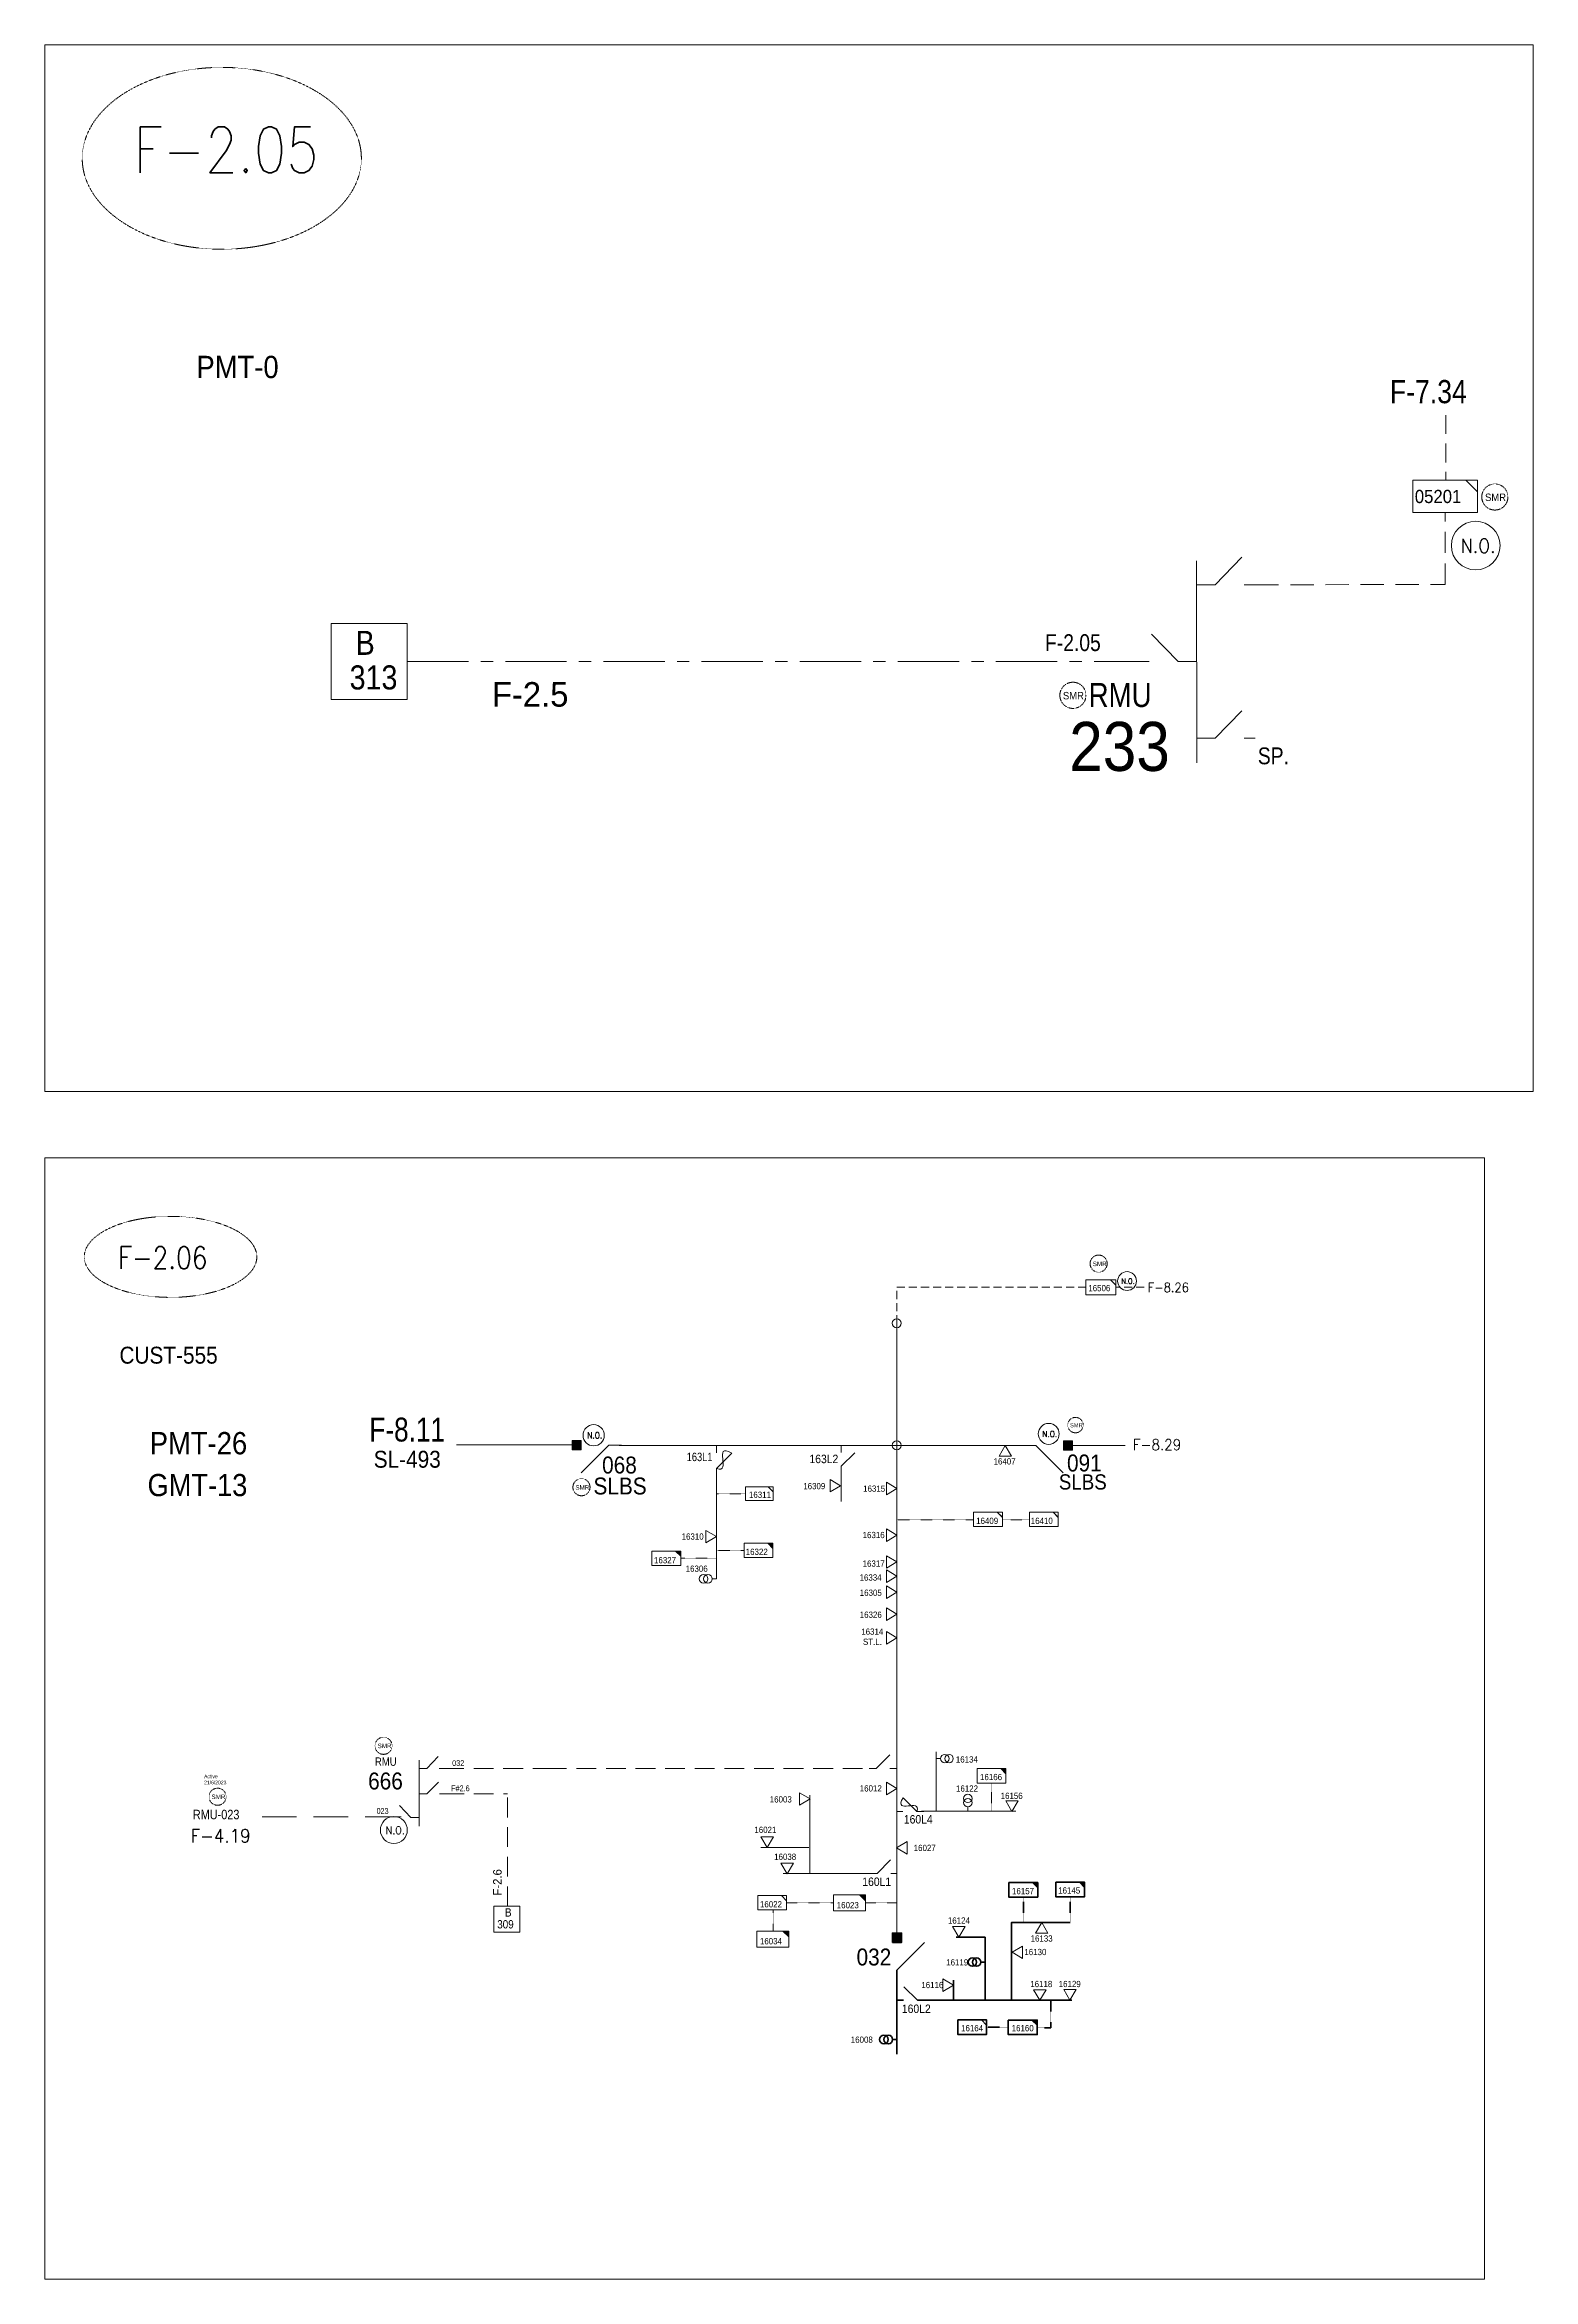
# Model space of a CAD drawing. Header units: metres. Extents: x 65984 to 144644, y -19036 to 23726.
# Drawn here: x 113699 to 114579, y 11722 to 13042 of the extents above; entities that cross this region are included whole.
import ezdxf
from ezdxf.enums import TextEntityAlignment as Align

# ---------------------------------------------------------------- set-up
doc = ezdxf.new("R2010")
doc.units = ezdxf.units.M
doc.header["$MEASUREMENT"] = 0
for name, pattern in [('( Center )', [2, 1.25, -0.25, 0.25, -0.25]), ('DGN Style 3', [0.013877, 0, -0.013877]), ('HIDDEN2', [2381.25, 1587.5, -793.75])]:
    doc.linetypes.add(name, pattern=pattern)
doc.layers.get('0').update_dxf_attribs({"color": 95, "lineweight": 40})
for name, color, linetype, lineweight in [('ABS', 7, 'Continuous', 40), ('ABS NUMBER', 112, 'Continuous', 30), ('d_eos', 111, 'Continuous', 40), ('d_eos no', 121, 'Continuous', 40), ('d_fco', 5, 'Continuous', 40), ('d_fco text', 95, 'Continuous', 40), ('d_oh branch', 94, 'Continuous', 40), ('d_switch', 95, 'Continuous', 40), ('d_tf', 1, 'Continuous', 40), ('d_tf no', 6, 'Continuous', 40), ('d_tf_200', 1, 'Continuous', 40), ('d_ug cable', 95, 'Continuous', 40), ('d_ug main line', 95, 'Continuous', 40), ('d_unit sub', 7, 'Continuous', 40), ('FDR  1  05', 172, 'Continuous', 40), ('fedr no', 95, 'Continuous', 40), ('GRID STATION 01', 7, 'Continuous', 40), ('Level 37', 7, 'Continuous', 0), ('O H MAIN FEEDER', 4, 'Continuous', 100), ('SW N O', 114, 'Continuous', 30)]:
    doc.layers.add(name, color=color, linetype=linetype, lineweight=lineweight)
doc.styles.add('NASKHF', font='naskhf.shx', dxfattribs={"height": 8})
doc.styles.add('Style-Arial', font='arial.ttf')
doc.styles.add('Style-ENGINEERING', font='ENGINEERING.shx')
doc.styles.add('Style-msdefault', font='msdefault.shx')
doc.styles.add('Style-STANDARD', font='STANDARD.shx')

# ---------------------------------------------------------------- blocks, each defined once
blk = doc.blocks.new('TFU_94')
at = {"layer": 'd_tf_200', "color": 1, "linetype": 'Continuous', "lineweight": 13}
blk.add_line((0, 10), (0, 0), dxfattribs=at)
for centre in [(0, 30), (0, 20)]:
    blk.add_circle(centre, 10, dxfattribs=at)
blk = doc.blocks.new('*U1065')
at = {"layer": 'd_fco', "color": 51, "linetype": 'Continuous', "lineweight": 13}
blk.add_line((-4.6, 4.2), (-10.1, 4.2), dxfattribs=at)
at = {"layer": 'd_fco', "color": 51, "linetype": 'Continuous', "lineweight": 13, "flags": 128}
blk.add_lwpolyline([(13, 4.2), (7.1, 4.2), (-4.4, -7.3)], dxfattribs=at)
at = {"layer": 'd_fco', "color": 51, "linetype": 'Continuous', "lineweight": 13}
blk.add_open_spline([(-4.4, -7.3), (-13, 7.7), (11.6, -7.7), (7.1, 4.2)], degree=3, dxfattribs=at)
blk = doc.blocks.new('*U1178')
at = {"layer": 'd_fco', "color": 51, "linetype": 'Continuous', "lineweight": 13}
blk.add_line((4.2, -4), (8.1, -4), dxfattribs=at)
at = {"layer": 'd_fco', "color": 51, "linetype": 'Continuous', "lineweight": 13, "flags": 128}
blk.add_lwpolyline([(-8.1, -4), (-3.9, -4), (4.1, 4)], dxfattribs=at)
blk = doc.blocks.new('TF_8')
at = {"color": 0, "linetype": 'ByBlock', "lineweight": -2}
blk.add_line((6.3, 4.95), (9.9, 1.35), dxfattribs=at)
blk.add_3dface([(-10.1, 4.95), (9.9, 4.95), (9.9, -5.05), (-10.1, -5.05)], dxfattribs=at)
blk = doc.blocks.new('exist.us-1000kva')
at = {"color": 0, "linetype": 'ByBlock', "lineweight": -2, "flags": 128}
blk.add_lwpolyline([(40, 12.9), (32.8, 20), (40, 20)], close=True, dxfattribs=at)
at = {"color": 0, "linetype": 'ByBlock', "lineweight": -2, "extrusion": (0, 0, -1)}
blk.add_solid([(-40, 12.9), (-32.8, 20), (-40, 20)], dxfattribs=at)
at = {"color": 0, "linetype": 'ByBlock', "lineweight": -2, "xscale": 2, "yscale": 2}
blk.add_blockref('TF_8', (20.2, 10.1), dxfattribs=at)
blk = doc.blocks.new('ABS2_1_1')
at = {"color": 0, "linetype": 'ByBlock', "lineweight": -2, "ltscale": 500}
for q in [(-29900, 43500), (0, 0)]:
    blk.add_line((0, 13600), q, dxfattribs=at)
at = {"color": 0, "linetype": 'ByBlock', "lineweight": -2, "ltscale": 500, "flags": 128}
for points in [[(5000, 43600), (-5000, 43600), (-5000, 53600), (5000, 53600)], [(3791, 49653), (3791, 49653), (3791, 49653)]]:
    blk.add_lwpolyline(points, close=True, dxfattribs=at)
at = {"color": 0, "linetype": 'ByBlock', "lineweight": -2, "ltscale": 500}
for points in [[(5000, 43600), (-5000, 43600), (5000, 53600), (-5000, 53600)], [(3791, 49653), (3791, 49653), (3791, 49653)]]:
    blk.add_solid(points, dxfattribs=at)
blk = doc.blocks.new('*U1179')
at = {"layer": 'd_fco', "color": 1, "linetype": 'Continuous', "lineweight": 13}
blk.add_line((-4, 4.2), (-4, 8.1), dxfattribs=at)
at = {"layer": 'd_fco', "color": 1, "linetype": 'Continuous', "lineweight": 13, "flags": 128}
blk.add_lwpolyline([(-4, -8.1), (-4, -3.9), (4, 4.1)], dxfattribs=at)
blk = doc.blocks.new('FUSE01')
at = {"color": 0, "linetype": 'ByBlock', "lineweight": -2}
blk.add_line((0, -17.15), (0, -22.55), dxfattribs=at)
at = {"color": 0, "linetype": 'ByBlock', "lineweight": -2, "flags": 128}
blk.add_lwpolyline([(0, 0.05), (0, -5.75), (-11.2, -16.95)], dxfattribs=at)
at = {"color": 0, "linetype": 'ByBlock', "lineweight": -2}
blk.add_open_spline([(-11.2, -16.95), (3.4, -25.35), (-11.6, -1.35), (0, -5.75)], degree=3, dxfattribs=at)
blk = doc.blocks.new('*U893')
at = {"layer": 'SW N O', "color": 3, "lineweight": 13}
blk.add_circle((0, 0), 16.8, dxfattribs=at)
at = {"layer": 'SW N O', "color": 3, "lineweight": 13, "style": 'Style-STANDARD'}
blk.add_text('N.O.', height=9.6, dxfattribs=at).set_placement((1.7, -0.2), align=Align.MIDDLE_CENTER)
blk = doc.blocks.new('TFU_9')
at = {"layer": 'd_tf_200', "color": 1, "linetype": 'Continuous', "lineweight": 53}
blk.add_line((0, 10), (0, 0), dxfattribs=at)
for centre in [(0, 30), (0, 20)]:
    blk.add_circle(centre, 10, dxfattribs=at)
blk = doc.blocks.new('*U1452')
at = {"layer": 'd_fco', "color": 51, "linetype": 'Continuous', "lineweight": 100}
for p, q in [((-8.3, 8.2), (-15.7, 8.2)), ((-8.3, 8.2), (7.9, -8.1)), ((15.7, 8.2), (8.3, 8.2))]:
    blk.add_line(p, q, dxfattribs=at)
blk = doc.blocks.new('TRA1_1039')
at = {"layer": 'd_tf', "color": 1, "linetype": 'Continuous', "lineweight": 13, "ltscale": 0.000215779, "flags": 128}
blk.add_lwpolyline([(10, -17), (0, 0), (-10, -17)], close=True, dxfattribs=at)
blk = doc.blocks.new('TRA1_1038')
at = {"layer": 'd_tf', "color": 1, "linetype": 'Continuous', "lineweight": 13, "ltscale": 0.000215779, "xscale": 1.000046566207834, "yscale": 1.000046566207834, "zscale": 1.000046566207834, "rotation": 180}
blk.add_blockref('TRA1_1039', (0, 0), dxfattribs=at)
blk = doc.blocks.new('TRA1_1041')
at = {"layer": 'd_tf', "color": 1, "linetype": 'Continuous', "lineweight": 13, "ltscale": 0.000283496, "flags": 128}
blk.add_lwpolyline([(10.1, -17), (0.1, 0), (-9.9, -17)], close=True, dxfattribs=at)
blk = doc.blocks.new('TRA1_1040')
at = {"layer": 'd_tf', "color": 1, "linetype": 'Continuous', "lineweight": 13, "ltscale": 0.000283496, "xscale": 1.000046566207833, "yscale": 1.000046566207833, "zscale": 1.000046566207833, "rotation": 180}
blk.add_blockref('TRA1_1041', (0, 0), dxfattribs=at)
blk = doc.blocks.new('TRA1_1043')
at = {"layer": 'd_tf', "color": 1, "linetype": 'Continuous', "lineweight": 13, "ltscale": 0.000258705, "flags": 128}
blk.add_lwpolyline([(10, -17), (0, 0), (-10, -17)], close=True, dxfattribs=at)
blk = doc.blocks.new('TRA1_1042')
at = {"layer": 'd_tf', "color": 1, "linetype": 'Continuous', "lineweight": 13, "ltscale": 0.000258705, "xscale": 1.000046566207834, "yscale": 1.000046566207834, "zscale": 1.000046566207834, "rotation": 180}
blk.add_blockref('TRA1_1043', (0, 0), dxfattribs=at)
blk = doc.blocks.new('*U2840')
at = {"layer": 'FDR  1  05', "color": 1, "linetype": 'Continuous', "lineweight": 13, "flags": 128}
blk.add_lwpolyline([(8.5, 4.3), (8.5, 1.2), (5.5, 4.3)], close=True, dxfattribs=at)
at = {"layer": 'FDR  1  05', "color": 1, "linetype": 'Continuous', "lineweight": 13, "xscale": 0.8535245333131425, "yscale": 0.8535245333131425, "zscale": 0.4268137554377342, "rotation": 359.9999999999999}
blk.add_blockref('TF_8', (0.1, 0), dxfattribs=at)
blk = doc.blocks.new('TRA1_837')
at = {"layer": 'd_tf', "color": 1, "linetype": 'Continuous', "lineweight": 13, "ltscale": 0.000215867, "extrusion": (0, 0, -1), "flags": 128}
blk.add_lwpolyline([(-10.1, -17), (-0.1, 0), (9.9, -17)], close=True, dxfattribs=at)
blk = doc.blocks.new('TRA1_836')
at = {"layer": 'd_tf', "color": 1, "linetype": 'Continuous', "lineweight": 13, "ltscale": 0.000215867, "xscale": 1.000046566207833, "yscale": 1.000046566207833, "zscale": 1.000046566207833, "rotation": 180}
blk.add_blockref('TRA1_837', (0, 0), dxfattribs=at)
blk = doc.blocks.new('TRA1_242')
at = {"layer": 'd_tf', "color": 1, "linetype": 'Continuous', "lineweight": 0, "ltscale": 0.000283381, "flags": 128}
blk.add_lwpolyline([(10, -17), (0, 0), (-10, -17)], close=True, dxfattribs=at)
blk = doc.blocks.new('TRA1_241')
at = {"layer": 'd_tf', "color": 1, "linetype": 'Continuous', "lineweight": 0, "ltscale": 0.000283381, "xscale": 1.000046566207834, "yscale": 1.000046566207834, "zscale": 1.000046566207834, "rotation": 180}
blk.add_blockref('TRA1_242', (0, 0), dxfattribs=at)
blk = doc.blocks.new('TRA1_240')
at = {"layer": 'd_tf', "color": 1, "linetype": 'Continuous', "lineweight": 0, "ltscale": 0.000283496, "flags": 128}
blk.add_lwpolyline([(10.1, -17), (0.1, 0), (-9.9, -17)], close=True, dxfattribs=at)
blk = doc.blocks.new('TRA1_239')
at = {"layer": 'd_tf', "color": 1, "linetype": 'Continuous', "lineweight": 0, "ltscale": 0.000283496, "xscale": 1.000046566207833, "yscale": 1.000046566207833, "zscale": 1.000046566207833, "rotation": 180}
blk.add_blockref('TRA1_240', (0, 0), dxfattribs=at)
blk = doc.blocks.new('*U3826')
at = {"layer": 'SW N O', "color": 3, "lineweight": 13, "ltscale": 0.426762}
blk.add_circle((0, 0), 16.8, dxfattribs=at)
at = {"layer": 'SW N O', "color": 3, "lineweight": 13, "style": 'Style-STANDARD'}
blk.add_text('N.O.', height=9.6, dxfattribs=at).set_placement((1.7, -0.2), align=Align.MIDDLE_CENTER)

msp = doc.modelspace()

# ---------------------------------------------------------------- linework, layer by layer
at = {"layer": 'd_eos', "color": 2, "linetype": 'Continuous', "lineweight": 13, "ltscale": 1.594015}
for p, q in [((114380.3, 12617.7), (114380.2, 12737.1)), ((114391.1, 12722.9), (114406.9, 12739.2)), ((114380.2, 12722.9), (114391.1, 12722.9)), ((114408.4, 12722.9), (114414.9, 12722.9)), ((114369.4, 12677.5), (114353.6, 12693.8)), ((114352.1, 12677.5), (114345.6, 12677.5)), ((114380.3, 12677.5), (114369.4, 12677.5)), ((114391.1, 12632.2), (114406.9, 12648.5)), ((114380.3, 12632.2), (114391.1, 12632.2)), ((114408.4, 12632.2), (114414.9, 12632.2))]:
    msp.add_line(p, q, dxfattribs=at)
at = {"layer": 'd_eos', "color": 2, "linetype": 'Continuous', "lineweight": 13, "ltscale": 0.638341}
for p, q in [((113925.1, 12023.5), (113931.9, 12030.5)), ((113920.4, 12023.5), (113925.1, 12023.5)), ((113920.7, 12028.5), (113920.7, 11989.5)), ((113925.2, 12008.5), (113932, 12015.5)), ((113932.5, 12023.5), (113935.4, 12023.5)), ((113920.6, 12008.5), (113925.2, 12008.5)), ((113932.7, 12008.5), (113935.5, 12008.5)), ((113910.1, 11995), (113907.3, 11995)), ((113915.8, 11994.6), (113909, 12001.6)), ((113920.4, 11994.6), (113915.8, 11994.6))]:
    msp.add_line(p, q, dxfattribs=at)
at = {"layer": 'd_oh branch', "color": 1, "linetype": 'Continuous', "lineweight": 13}
for p, q in [((114096.5, 12197.5), (114096.5, 12135.5)), ((114170.1, 12181.2), (114170.1, 12198.8)), ((114226.3, 11998.2), (114226.3, 12033.4)), ((114151.6, 11961.4), (114151.6, 12007.7)), ((114273.3, 11998.2), (114217.6, 11998.2)), ((114150.9, 11976.8), (114122.6, 11976.8)), ((114188.2, 11961.4), (114135.8, 11961.4))]:
    msp.add_line(p, q, dxfattribs=at)
at = {"layer": 'd_oh branch', "color": 1, "linetype": 'Continuous', "lineweight": 100}
for p, q in [((114255.2, 11923.9), (114238, 11923.9)), ((114255.2, 11923.9), (114255.2, 11886.6)), ((114236.5, 11898.5), (114236.5, 11886.6)), ((114306.5, 11886.6), (114218.3, 11886.6))]:
    msp.add_line(p, q, dxfattribs=at)
at = {"layer": 'd_oh branch', "color": 1, "linetype": 'Continuous', "lineweight": 100, "flags": 128}
msp.add_lwpolyline([(114270.7, 11887), (114270.7, 11932.4), (114305.4, 11932.4)], dxfattribs=at)
at = {"layer": 'd_ug cable', "color": 121, "linetype": 'HIDDEN2', "lineweight": 13, "ltscale": 0.007047}
msp.add_line((114527.5, 12823.2), (114527.5, 12784.7), dxfattribs=at)
at = {"layer": 'd_ug cable', "color": 121, "linetype": 'HIDDEN2', "lineweight": 13, "ltscale": 0.00783}
msp.add_line((114527.2, 12723.1), (114527.1, 12765.5), dxfattribs=at)
at = {"layer": 'd_ug cable', "color": 121, "linetype": 'HIDDEN2', "lineweight": 13, "ltscale": 0.0087}
msp.add_line((114414.9, 12722.9), (114527.2, 12723.1), dxfattribs=at)
at = {"layer": 'd_ug cable', "color": 121, "linetype": '( Center )', "lineweight": 13, "ltscale": 29}
msp.add_line((113913.6, 12677.5), (114347.9, 12677.5), dxfattribs=at)
at = {"layer": 'd_ug cable', "color": 1, "linetype": 'DGN Style 3', "lineweight": 13}
for p, q in [((114113.6, 12185.8), (114096.4, 12185.8)), ((114203, 12170.5), (114248.6, 12170.5)), ((114265.4, 12170.5), (114281.4, 12170.5)), ((114096.5, 12147.7), (114075.2, 12147.7)), ((114112.7, 12152.3), (114096.5, 12152.3)), ((114258.9, 11998.2), (114258.9, 12014.9))]:
    msp.add_line(p, q, dxfattribs=at)
at = {"layer": 'd_ug cable', "color": 1, "linetype": 'DGN Style 3', "lineweight": 100}
for p, q in [((114277.8, 11932.4), (114277.8, 11947.5)), ((114305.4, 11932.4), (114305.4, 11947.7)), ((114268.9, 11870.6), (114256, 11870.6))]:
    msp.add_line(p, q, dxfattribs=at)
at = {"layer": 'd_ug cable', "color": 1, "linetype": 'HIDDEN2', "lineweight": 13, "ltscale": 0.003}
msp.add_lwpolyline([(114203, 12286.6), (114203, 12307.9), (114314.8, 12307.9)], dxfattribs=at)
at = {"layer": 'd_ug cable', "color": 234, "linetype": 'HIDDEN2', "lineweight": 13, "ltscale": 0.003}
msp.add_lwpolyline([(114349.2, 12307.9), (114332.4, 12307.9)], dxfattribs=at)
at = {"layer": 'd_ug cable', "color": 1, "linetype": 'DGN Style 3', "lineweight": 13, "flags": 128}
for points in [[(114130, 11939.9), (114130, 11927.4)], [(114165.5, 11944.1), (114138, 11944.1)], [(114203, 11944.1), (114184.4, 11944.1)]]:
    msp.add_lwpolyline(points, dxfattribs=at)
at = {"layer": 'd_ug cable', "color": 1, "linetype": 'DGN Style 3', "lineweight": 100, "flags": 128}
msp.add_lwpolyline([(114294, 11886.6), (114294, 11870.2), (114285.9, 11870.2)], dxfattribs=at)
at = {"layer": 'd_ug cable', "color": 2, "linetype": 'DGN Style 3', "lineweight": 13}
for centre, radius in [((114556.5, 12774.8), 7.73), ((114307.1, 12657.6), 7.73), ((114322.3, 12321.8), 5.06), ((114308.6, 12226.4), 4.56), ((114016.6, 12189.7), 5.06), ((113899.6, 12036.9), 5.06), ((113801.5, 12006.8), 5.06)]:
    msp.add_circle(centre, radius, dxfattribs=at)
at = {"layer": 'd_ug main line', "color": 1, "linetype": 'HIDDEN2', "lineweight": 13, "ltscale": 0.00735}
for points in [[(113935.4, 12023.5), (113996.1, 12023.5), (113996.1, 12023.5), (114188.7, 12023.5)], [(113935.5, 12008.5), (113972.9, 12008.5)], [(113972.9, 11942.1), (113972.9, 12008.5)]]:
    msp.add_lwpolyline(points, dxfattribs=at)
at = {"layer": 'd_ug main line', "color": 194, "linetype": 'HIDDEN2', "lineweight": 13, "ltscale": 0.012803}
msp.add_lwpolyline([(113827.8, 11995), (113907.3, 11995)], dxfattribs=at)
at = {"layer": 'fedr no', "color": 82, "linetype": 'DGN Style 3', "lineweight": 13, "true_color": 0x1dc70e}
for centre, major_axis, ratio in [((113804, 12974.9), (82.5, 0), 0.651175), ((113773.7, 12325.8), (51, 0), 0.46947)]:
    msp.add_ellipse(centre, major_axis=major_axis, ratio=ratio, dxfattribs=at)
at = {"layer": 'GRID STATION 01', "color": 121, "lineweight": 13, "ltscale": 0.379284, "flags": 128}
msp.add_lwpolyline([(113868.6, 12655.1), (113868.6, 12700), (113913.6, 12700), (113913.6, 12655.1)], close=True, dxfattribs=at)
at = {"layer": 'GRID STATION 01', "color": 1, "lineweight": 13, "ltscale": 0.379284, "flags": 128}
msp.add_lwpolyline([(113964.7, 11926.7), (113980.2, 11926.7), (113980.2, 11942.1), (113964.7, 11942.1)], close=True, dxfattribs=at)
at = {"layer": 'O H MAIN FEEDER', "color": 1, "lineweight": 13, "ltscale": 30}
for p, q in [((114203, 12043.8), (114203, 12286.7)), ((114203, 11926.7), (114203, 12043.8))]:
    msp.add_line(p, q, dxfattribs=at)
at = {"layer": 'O H MAIN FEEDER', "color": 251, "lineweight": 13, "ltscale": 30}
msp.add_line((113942.8, 12214.7), (114011.5, 12214.7), dxfattribs=at)
at = {"layer": 'O H MAIN FEEDER', "color": 3, "lineweight": 13, "ltscale": 30}
msp.add_line((114338, 12214.4), (114305.9, 12214.4), dxfattribs=at)
at = {"layer": 'O H MAIN FEEDER', "color": 1, "lineweight": 211, "ltscale": 30}
msp.add_line((114203.1, 11854.7), (114203.1, 11898), dxfattribs=at)
at = {"layer": 'O H MAIN FEEDER', "color": 140, "linetype": 'Continuous', "lineweight": 13, "flags": 128}
for points in [[(113699.3, 13042), (114579.2, 13042), (114579.2, 12423.5), (113699.3, 12423.5)], [(113699.3, 12384.3), (114550.3, 12384.3), (114550.3, 11721.7), (113699.3, 11721.7)]]:
    msp.add_lwpolyline(points, close=True, dxfattribs=at)
at = {"layer": 'O H MAIN FEEDER', "color": 1, "lineweight": 13, "ltscale": 30, "flags": 128}
msp.add_lwpolyline([(114038.9, 12214.4), (114277.7, 12214.4)], dxfattribs=at)
at = {"layer": 'O H MAIN FEEDER', "color": 1, "lineweight": 13, "ltscale": 0.488306}
for centre in [(114203, 12286.6), (114203, 12214.4)]:
    msp.add_circle(centre, 2.66, dxfattribs=at)

# ---------------------------------------------------------------- block references
at = {"layer": 'ABS', "color": 2, "linetype": 'Continuous', "lineweight": 13, "ltscale": 0.812883, "xscale": 0.0005446322480400587, "zscale": 0.000360672857092237}
for p, yscale, rotation in [((114040.2, 12214.5), 0.0005446322480400587, 89.99999999999972), ((114277.7, 12214.4), -0.0005446322480400591, 90.00000000000031)]:
    msp.add_blockref('ABS2_1_1', p, dxfattribs=dict(at, yscale=yscale, rotation=rotation))
at = {"layer": 'ABS', "color": 51, "linetype": 'Continuous', "lineweight": 211, "ltscale": 0.812883, "xscale": 0.0005446322480400587, "yscale": -0.0005446322480400591, "zscale": 0.000360672857092237, "rotation": 180.0000000000002}
msp.add_blockref('ABS2_1_1', (114203.1, 11897), dxfattribs=at)
at = {"layer": 'd_fco', "color": 51, "linetype": 'Continuous', "lineweight": 13, "xscale": 0.8, "yscale": 0.8, "zscale": 0.1205302691593963, "rotation": 179.9999150855068}
msp.add_blockref('FUSE01', (114096.5, 12196.2), dxfattribs=at)
at = {"layer": 'd_fco', "color": 1, "linetype": 'Continuous', "lineweight": 13}
msp.add_blockref('*U1179', (114174.1, 12206), dxfattribs=at)
at = {"layer": 'd_fco', "color": 51, "linetype": 'Continuous', "lineweight": 13}
for p in [(114194.7, 12027.5), (114195.2, 11965.5)]:
    msp.add_blockref('*U1178', p, dxfattribs=at)
at = {"layer": 'd_fco', "color": 51, "linetype": 'Continuous', "lineweight": 13, "extrusion": (0, 0, -1), "xscale": 0.7, "yscale": 0.7, "zscale": 0.7, "rotation": 180.0000000006002}
msp.add_blockref('*U1065', (-114209.8, 12001.1), dxfattribs=at)
at = {"layer": 'd_fco', "color": 51, "linetype": 'Continuous', "lineweight": 100, "xscale": 0.4899999999999999, "yscale": 0.4899999999999999, "zscale": 0.4899999999999999, "rotation": 179.9999999999999}
msp.add_blockref('*U1452', (114211.1, 11890.6), dxfattribs=at)
at = {"layer": 'd_tf', "color": 1, "linetype": 'Continuous', "lineweight": 13, "ltscale": 0.000283496, "xscale": 0.37, "yscale": 0.37, "zscale": 0.37}
for p, rotation in [((114267.1, 12214.4), 180), ((114271.1, 11998.1), 359.9999999999999)]:
    msp.add_blockref('TRA1_1040', p, dxfattribs=dict(at, rotation=rotation))
at = {"layer": 'd_tf', "color": 1, "linetype": 'Continuous', "lineweight": 13, "ltscale": 0.000215867, "xscale": 0.37, "yscale": 0.37, "zscale": 0.37, "rotation": 89.99999999999997}
msp.add_blockref('TRA1_836', (114169.8, 12190.6), dxfattribs=at)
at = {"layer": 'd_tf', "color": 1, "linetype": 'Continuous', "lineweight": 13, "ltscale": 0.000215779}
for p, xscale, yscale, zscale, rotation in [((114203.1, 12188.9), 0.37, 0.37, 0.37, 89.99999999999997), ((114203.1, 12161.3), 0.37, 0.37, 0.37, 89.99999999999997), ((114203.1, 12145.5), 0.37, 0.37, 0.37, 89.99999999999997), ((114203.1, 12137.1), 0.37, 0.37, 0.37, 89.99999999999997), ((114203.1, 12127.7), 0.37, 0.37, 0.37, 89.99999999999997), ((114203.1, 12114.7), 0.37, 0.37, 0.37, 89.99999999999997), ((114203.1, 12011.7), 0.37, 0.37, 0.37, 89.99999999999997), ((114151.7, 12005.5), 0.37, 0.37, 0.37, 89.99999999999997), ((114126.4, 11976.8), 0.3699999999999999, 0.3699999999999999, 0.3699999999999999, 359.9999999999999), ((114138.2, 11961.3), 0.3699999999999999, 0.3699999999999999, 0.3699999999999999, 359.9999999999999)]:
    msp.add_blockref('TRA1_1038', p, dxfattribs=dict(at, xscale=xscale, yscale=yscale, zscale=zscale, rotation=rotation))
at = {"layer": 'd_tf', "color": 1, "linetype": 'Continuous', "lineweight": 13, "ltscale": 0.000258705, "xscale": 0.37, "yscale": 0.37, "zscale": 0.37, "rotation": 89.99999999999997}
for p in [(114096.4, 12160.5), (114203.1, 12100.7)]:
    msp.add_blockref('TRA1_1042', p, dxfattribs=at)
at = {"layer": 'd_tf', "color": 1, "linetype": 'Continuous', "lineweight": 13, "ltscale": 0.000215779, "extrusion": (0, 0, -1), "xscale": 0.3699999999999998, "yscale": 0.3699999999999998, "zscale": 0.3699999999999998, "rotation": 90.00000901155083}
msp.add_blockref('TRA1_1038', (-114202.9, 11976.6), dxfattribs=at)
at = {"layer": 'd_tf', "color": 1, "linetype": 'Continuous', "lineweight": 0, "ltscale": 0.000283496, "xscale": 0.37, "yscale": 0.37, "zscale": 0.37, "rotation": 359.9999999999999}
msp.add_blockref('TRA1_239', (114239.7, 11923.8), dxfattribs=at)
at = {"layer": 'd_tf', "color": 1, "linetype": 'Continuous', "lineweight": 0, "ltscale": 0.000283496, "extrusion": (0, 0, -1), "xscale": 0.37, "yscale": 0.37, "zscale": 0.37, "rotation": 180}
msp.add_blockref('TRA1_239', (-114288.7, 11932.5), dxfattribs=at)
at = {"layer": 'd_tf', "color": 1, "linetype": 'Continuous', "lineweight": 0, "ltscale": 0.000283381, "extrusion": (0, 0, -1), "xscale": 0.37, "yscale": 0.37, "zscale": 0.37, "rotation": 90.00000000000007}
msp.add_blockref('TRA1_241', (-114271.1, 11914.9), dxfattribs=at)
at = {"layer": 'd_tf', "color": 1, "linetype": 'Continuous', "lineweight": 0, "ltscale": 0.000283381, "xscale": 0.37, "yscale": 0.37, "zscale": 0.37, "rotation": 89.99999999999997}
msp.add_blockref('TRA1_241', (114236.5, 11895.5), dxfattribs=at)
at = {"layer": 'd_tf', "color": 1, "linetype": 'Continuous', "lineweight": 0, "ltscale": 0.000283496, "xscale": 0.37, "yscale": 0.37, "zscale": 0.37}
for p in [(114287.6, 11886.5), (114305.4, 11886.6)]:
    msp.add_blockref('TRA1_239', p, dxfattribs=at)
at = {"layer": 'd_tf_200', "color": 1, "linetype": 'Continuous', "lineweight": 13}
for p, xscale, yscale, zscale, rotation in [((114096.5, 12135.5), 0.2560573599939425, 0.2560573599939425, 0.2560573599939425, 89.9999999999999), ((114245, 11998.3), 0.25, 0.25, 0.25, 359.9999999999999)]:
    msp.add_blockref('TFU_94', p, dxfattribs=dict(at, xscale=xscale, yscale=yscale, zscale=zscale, rotation=rotation))
at = {"layer": 'd_tf_200', "color": 1, "linetype": 'Continuous', "lineweight": 13, "extrusion": (0, 0, -1), "xscale": 0.25, "yscale": 0.25, "zscale": 0.25, "rotation": 89.99999999999987}
msp.add_blockref('TFU_94', (-114226.4, 12029.3), dxfattribs=at)
at = {"layer": 'd_tf_200', "color": 1, "linetype": 'Continuous', "lineweight": 53, "extrusion": (0, 0, -1), "xscale": 0.25, "yscale": 0.25, "zscale": 0.25, "rotation": 269.9999999999998}
msp.add_blockref('TFU_9', (-114255.2, 11909.1), dxfattribs=at)
at = {"layer": 'd_tf_200', "color": 1, "linetype": 'Continuous', "lineweight": 53, "xscale": 0.2560573599939425, "yscale": 0.2560573599939425, "zscale": 0.2560573599939425, "rotation": 89.99999999999986}
msp.add_blockref('TFU_9', (114203.1, 11863.3), dxfattribs=at)
at = {"layer": 'd_unit sub', "color": 2, "linetype": 'Continuous', "lineweight": 13, "xscale": 1.912820303527489, "yscale": 1.912820303527489, "zscale": 0.4884769020538311, "rotation": 359.9999999999999}
msp.add_blockref('TF_8', (114527.3, 12775.2), dxfattribs=at)
at = {"layer": 'd_unit sub', "color": 1, "linetype": 'Continuous', "lineweight": 13, "zscale": 0.4267622666565712, "rotation": 359.9999999999999}
for name, p, xscale, yscale in [('TF_8', (114121.8, 12185.9), 0.8110019266613362, 0.8110019266613362), ('exist.us-1000kva', (114250.4, 12014.9), 0.4267622666565712, 0.4267622666565712), ('TF_8', (114129.4, 11944.2), 0.8535245333131425, 0.8535245333131425), ('exist.us-1000kva', (114165.5, 11939.3), 0.4725039240247524, 0.4725039240247524), ('exist.us-1000kva', (114120.2, 11918), 0.4725039240247524, 0.4725039240247524)]:
    msp.add_blockref(name, p, dxfattribs=dict(at, xscale=xscale, yscale=yscale))
at = {"layer": 'd_unit sub', "color": 1, "linetype": 'Continuous', "lineweight": 13, "xscale": 0.4267622666565712, "yscale": 0.4267622666565712, "zscale": 0.4267622666565712}
for p in [(114058.2, 12143.4), (114112.7, 12148.1)]:
    msp.add_blockref('exist.us-1000kva', p, dxfattribs=at)
at = {"layer": 'd_unit sub', "color": 1, "linetype": 'Continuous', "lineweight": 40, "zscale": 0.4267622666565712, "rotation": 359.9999999999999}
for name, p, xscale, yscale in [('exist.us-1000kva', (114269.2, 11947.5), 0.4267622666565712, 0.4267622666565712), ('exist.us-1000kva', (114296.9, 11947.7), 0.4267622666565712, 0.4267622666565712), ('TF_8', (114247.6, 11870.7), 0.8535245333131425, 0.8535245333131425), ('exist.us-1000kva', (114268.9, 11866.3), 0.4267622666565712, 0.4267622666565712)]:
    msp.add_blockref(name, p, dxfattribs=dict(at, xscale=xscale, yscale=yscale))
at = {"layer": 'FDR  1  05', "color": 2, "linetype": 'Continuous', "lineweight": 13, "xscale": 0.8832190745111405, "yscale": 0.8832190745111405, "zscale": 0.4267622666565712, "rotation": 359.9999999999999}
msp.add_blockref('TF_8', (114323.7, 12307.9), dxfattribs=at)
at = {"layer": 'FDR  1  05', "color": 1, "linetype": 'Continuous', "lineweight": 13, "xscale": 0.9998793647568595, "yscale": 0.9998793647568595, "zscale": 0.9998793647568595}
for p in [(114256.9, 12170.7), (114289.9, 12170.7)]:
    msp.add_blockref('*U2840', p, dxfattribs=at)
at = {"layer": 'SW N O', "color": 3, "lineweight": 13}
for name, p, xscale, yscale, zscale in [('*U893', (114545.2, 12746.1), 0.8557014442724217, 0.8557014442724217, 0.8557014442724217), ('*U3826', (114339.1, 12311.5), 0.3310244346354836, 0.3310244346354836, 0.3310244346354836), ('*U893', (114023.8, 12220.4), 0.374289465437792, 0.374289465437792, 0.374289465437792), ('*U3826', (114292.8, 12221.2), 0.3678049273727595, 0.3678049273727595, 0.3678049273727595), ('*U893', (113905.7, 11987.1), 0.4742135423827841, 0.4742135423827841, 0.4742135423827841)]:
    msp.add_blockref(name, p, dxfattribs=dict(at, xscale=xscale, yscale=yscale, zscale=zscale))

# ---------------------------------------------------------------- texts
at = {"layer": 'ABS NUMBER', "color": 7, "lineweight": 13, "style": 'Style-Arial', "width": 0.88}
for s, p in [('CUST-555', (113743.5, 12272.7)), ('SL-493', (113893.8, 12211.2))]:
    msp.add_text(s, height=10, dxfattribs=at).set_placement(p, align=Align.TOP_LEFT)
at = {"layer": 'ABS NUMBER', "color": 2, "lineweight": 13, "style": 'Style-Arial', "width": 0.88}
for s, height, p in [('068', 10, (114028.8, 12207.8)), ('091', 10, (114303.6, 12209)), ('SLBS', 10, (114023.7, 12195.4)), ('SLBS', 9, (114298.8, 12197.3))]:
    msp.add_text(s, height=height, dxfattribs=at).set_placement(p, align=Align.TOP_LEFT)
at = {"layer": 'ABS NUMBER', "color": 7, "lineweight": 140, "style": 'Style-Arial', "width": 0.88}
msp.add_text('032', height=10, dxfattribs=at).set_placement((114179.2, 11917.1), align=Align.TOP_LEFT)
at = {"layer": 'd_eos no', "color": 7, "linetype": 'Continuous', "lineweight": 13, "style": 'Style-Arial', "width": 0.88}
for s, p in [('PMT-0', (113789, 12858.2)), ('PMT-26', (113761.4, 12222.3))]:
    msp.add_text(s, height=13.18, dxfattribs=at).set_placement(p, align=Align.TOP_LEFT)
at = {"layer": 'd_eos no', "color": 2, "linetype": 'Continuous', "lineweight": 13, "style": 'Style-Arial', "width": 0.88}
msp.add_text('233', height=29, dxfattribs=at).set_placement((114304.9, 12641.9), align=Align.TOP_LEFT)
at = {"layer": 'd_eos no', "color": 7, "linetype": 'Continuous', "lineweight": 13, "insert": (113760.1, 12197.5), "char_height": 13.088, "attachment_point": 1, "style": 'NASKHF'}
msp.add_mtext('\\fArial|b0|i0|c178178|p39;\\H1x;\\W0.88;GMT-13\\P', dxfattribs=at)
at = {"layer": 'd_fco text', "color": 55, "linetype": 'Continuous', "lineweight": 13, "style": 'Style-msdefault', "width": 0.82}
msp.add_text('F-8.11', height=14.13, rotation=359.9662, dxfattribs=at).set_placement((113891.2, 12216.7))
at = {"layer": 'd_fco text', "color": 51, "linetype": 'Continuous', "lineweight": 13, "style": 'Style-msdefault', "width": 0.82}
msp.add_text('163L1', height=5, rotation=359.9662, dxfattribs=at).set_placement((114078.8, 12205.1))
at = {"layer": 'd_fco text', "color": 1, "linetype": 'Continuous', "lineweight": 13, "style": 'Style-msdefault', "width": 0.916667}
msp.add_text('163L2', height=5, dxfattribs=at).set_placement((114168.4, 12203.9), align=Align.RIGHT)
at = {"layer": 'd_fco text', "color": 51, "linetype": 'Continuous', "lineweight": 80, "style": 'Style-msdefault', "width": 0.916667}
msp.add_text('160L2', height=5, dxfattribs=at).set_placement((114206, 11879))
at = {"layer": 'd_fco text', "color": 51, "linetype": 'Continuous', "lineweight": 13, "insert": (114224.2, 11990.9), "char_height": 4.998, "attachment_point": 9, "style": 'NASKHF'}
msp.add_mtext('\\Fmsdefault;\\H1x;\\W0.916667;160L4', dxfattribs=at)
at = {"layer": 'd_fco text', "color": 51, "linetype": 'Continuous', "lineweight": 13, "insert": (114182.6, 11954), "char_height": 4.998, "attachment_point": 7, "rotation": 360, "style": 'NASKHF'}
msp.add_mtext('\\Fmsdefault;\\H1x;\\W0.916667;160L1', dxfattribs=at)
at = {"layer": 'd_switch', "color": 55, "linetype": 'Continuous', "lineweight": 13, "ltscale": 1.219107, "style": 'Style-ENGINEERING', "width": 0.857143}
msp.add_text('F-7.34', height=13.71, dxfattribs=at).set_placement((114494.5, 12843.9), align=Align.TOP_LEFT)
at = {"layer": 'd_switch', "color": 121, "linetype": 'Continuous', "lineweight": 13, "style": 'Style-ENGINEERING', "width": 0.857143}
msp.add_text('F-2.05', height=9.95, dxfattribs=at).set_placement((114290.6, 12693.7), align=Align.TOP_LEFT)
at = {"layer": 'd_switch', "color": 2, "linetype": 'Continuous', "lineweight": 13, "style": 'Style-ENGINEERING', "width": 0.857143}
msp.add_text('SP.', height=9.95, dxfattribs=at).set_placement((114416.4, 12626.8), align=Align.TOP_LEFT)
at = {"layer": 'd_switch', "color": 7, "linetype": 'Continuous', "lineweight": 13, "style": 'Style-ENGINEERING', "width": 0.857143}
for s, p in [('032', (113947.3, 12028.4)), ('F#2.6', (113950.5, 12013.5)), ('023', (113902.6, 12000.1))]:
    msp.add_text(s, height=3.43, dxfattribs=at).set_placement(p, align=Align.TOP_RIGHT)
at = {"layer": 'd_switch', "color": 131, "linetype": 'Continuous', "lineweight": 13, "ltscale": 1.444062, "style": 'Style-ENGINEERING', "width": 0.857143}
msp.add_text('RMU-023', height=5.61, dxfattribs=at).set_placement((113814.4, 11999.1), align=Align.TOP_RIGHT)
at = {"layer": 'd_tf no', "color": 2, "linetype": 'Continuous', "lineweight": 13, "style": 'Style-msdefault', "width": 0.945946}
for s, height, p in [('05201', 7.81, (114509.2, 12779)), ('16506', 3.7, (114316.2, 12309.2))]:
    msp.add_text(s, height=height, dxfattribs=at).set_placement(p, align=Align.TOP_LEFT)
at = {"layer": 'd_tf no', "color": 1, "linetype": 'Continuous', "lineweight": 40, "style": 'Style-msdefault', "width": 0.945946}
for s, height, p in [('SMR', 4.41, (114550.7, 12776.8)), ('SMR', 4.41, (114301.2, 12659.6)), ('SMR', 2.7, (114318.8, 12323)), ('SMR', 2.43, (114305.4, 12227.5)), ('SMR', 2.7, (114013, 12190.9)), ('SMR', 2.7, (113896.1, 12038.2)), ('SMR', 2.7, (113797.9, 12008.1)), ('16157', 3.7, (114271.1, 11952.9)), ('16145', 3.7, (114298.4, 11953.3)), ('16124', 3.7, (114233.2, 11935.5)), ('16119', 3.7, (114232.2, 11910.8)), ('16130', 3.7, (114278.4, 11916.9)), ('16116', 3.7, (114217.5, 11897.4)), ('16118', 3.7, (114281.9, 11898)), ('16129', 3.7, (114298.7, 11898)), ('16164', 3.7, (114241, 11871.9)), ('16160', 3.7, (114270.9, 11871.9)), ('16008', 3.7, (114175.8, 11865.1))]:
    msp.add_text(s, height=height, dxfattribs=at).set_placement(p, align=Align.TOP_LEFT)
at = {"layer": 'd_tf no', "color": 1, "linetype": 'Continuous', "lineweight": 13, "style": 'Style-msdefault', "width": 0.945946}
for s, p in [('16407', (114260.2, 12206.8)), ('16311', (114115.6, 12187.1)), ('16309', (114147.7, 12192.2)), ('16315', (114183.1, 12190.7)), ('16310', (114075.8, 12162.4)), ('16316', (114182.8, 12163.3)), ('16409', (114249.9, 12171.7)), ('16410', (114282.2, 12171.7)), ('16327', (114059.5, 12148.4)), ('16322', (114113.7, 12153.4)), ('16306', (114078.2, 12143.4)), ('16334', (114181, 12138.2)), ('16317', (114182.8, 12146.4)), ('16305', (114181.1, 12129.2)), ('16326', (114181.1, 12116.2)), ('16314', (114182, 12106.2)), ('ST.L.', (114183, 12100.2)), ('16166', (114252.2, 12020.3)), ('16003', (114127.9, 12007.1)), ('16012', (114181.1, 12013.6)), ('16122', (114238, 12013.5)), ('16156', (114264.4, 12009.2)), ('16021', (114118.8, 11989.1)), ('16038', (114130.5, 11973.2)), ('16022', (114122.1, 11945.1)), ('16023', (114167.5, 11944.6)), ('16034', (114122.1, 11923.3))]:
    msp.add_text(s, height=3.7, dxfattribs=at).set_placement(p, align=Align.TOP_LEFT)
for s, p in [('16134', (114250.9, 12030.7)), ('16027', (114226, 11978.4))]:
    msp.add_text(s, height=3.7, dxfattribs=at).set_placement(p, align=Align.TOP_RIGHT)
at = {"layer": 'd_tf no', "color": 1, "linetype": 'Continuous', "lineweight": 40, "style": 'Style-msdefault', "width": 0.945946}
msp.add_text('16133', height=3.7, dxfattribs=at).set_placement((114282.1, 11921.2))
at = {"layer": 'd_tf no', "color": 121, "linetype": 'Continuous', "lineweight": 40, "insert": (113793.5, 12019.9), "char_height": 2.163, "attachment_point": 1, "style": 'NASKHF'}
msp.add_mtext('\\Fmsdefault;\\H1x;\\W0.945946;Active\\P21/6/2023', dxfattribs=at)
at = {"layer": 'fedr no', "color": 6, "linetype": 'Continuous', "lineweight": 13, "style": 'Style-STANDARD', "width": 0.909091}
for s, height, p in [('F-2.05', 27.02, (113806.6, 12979.9)), ('F-2.06', 13.06, (113769.1, 12325.3))]:
    msp.add_text(s, height=height, dxfattribs=at).set_placement(p, align=Align.MIDDLE_CENTER)
at = {"layer": 'fedr no', "color": 2, "linetype": 'Continuous', "lineweight": 13, "attachment_point": 5, "style": 'Style-STANDARD'}
for s, insert, char_height in [('F-8.26', (114363.5, 12307.7), 5.45), ('F-8.29', (114356.8, 12214.8), 6.42), ('F-4.19', (113803.3, 11983.7), 7.97)]:
    msp.add_mtext(s, dxfattribs=dict(at, insert=insert, char_height=char_height))
at = {"layer": 'GRID STATION 01', "color": 121, "linetype": 'Continuous', "lineweight": 13, "style": 'Style-msdefault', "width": 0.888889}
for s, height, p in [('B', 14.2, (113894.4, 12695.7)), ('313', 14.24, (113907.8, 12675.3))]:
    msp.add_text(s, height=height, rotation=359.9993, dxfattribs=at).set_placement(p, align=Align.TOP_RIGHT)
at = {"layer": 'GRID STATION 01', "color": 121, "linetype": 'Continuous', "lineweight": 13, "style": 'Style-msdefault'}
msp.add_text('F-2.5', height=14.5, dxfattribs=at).set_placement((114008.9, 12665.4), align=Align.TOP_RIGHT)
at = {"layer": 'GRID STATION 01', "color": 51, "linetype": 'Continuous', "lineweight": 13, "style": 'Style-msdefault'}
msp.add_text('F-2.6', height=5, rotation=90.0007, dxfattribs=at).set_placement((113964.4, 11948.4), align=Align.TOP_LEFT)
at = {"layer": 'GRID STATION 01', "color": 240, "linetype": 'Continuous', "lineweight": 13, "style": 'Style-msdefault', "width": 0.888889}
for s, p in [('B', (113971.4, 11940.9)), ('309', (113966.8, 11933.9))]:
    msp.add_text(s, height=4.91, rotation=0.0007, dxfattribs=at).set_placement(p, align=Align.TOP_LEFT)
at = {"layer": 'Level 37', "color": 2, "linetype": 'Continuous', "lineweight": 13, "style": 'Style-msdefault', "width": 0.86}
msp.add_text('RMU', height=14.21, rotation=0.0004, dxfattribs=at).set_placement((114353.6, 12664.9), align=Align.TOP_RIGHT)
at = {"layer": 'Level 37', "color": 2, "linetype": 'Continuous', "lineweight": 13}
for s, height, style, width, p in [('RMU', 4.9, 'Style-msdefault', 0.86, (113894.5, 12030)), ('666', 10, 'Style-Arial', 0.88, (113890.5, 12021.1))]:
    msp.add_text(s, height=height, dxfattribs=dict(at, style=style, width=width)).set_placement(p, align=Align.TOP_LEFT)

doc.saveas('drawing.dxf')
